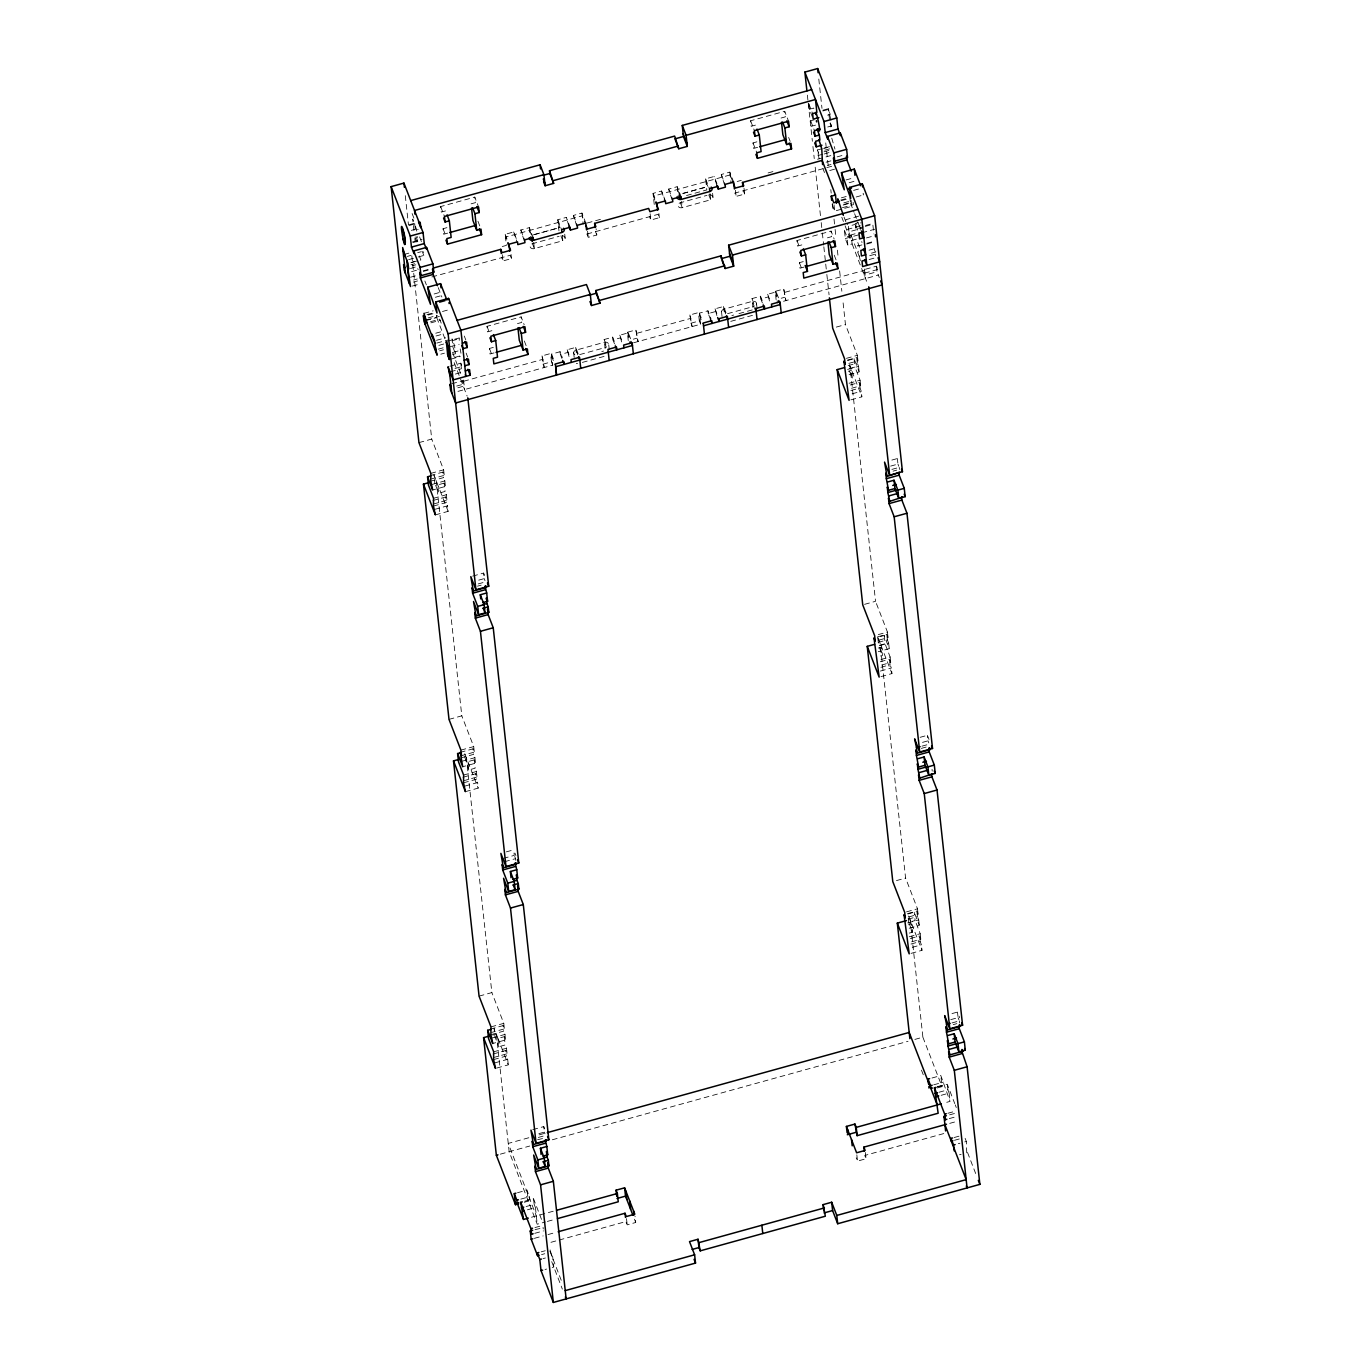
<?xml version="1.0" encoding="UTF-8"?>
<svg xmlns="http://www.w3.org/2000/svg" width="1371" height="1371" viewBox="0 0 1371 1371"><rect width="100%" height="100%" fill="white"/><g stroke="black" fill="none" stroke-linecap="round" stroke-linejoin="round"><path stroke-width="0.75" stroke-dasharray="5 3.75" d="M416.784 231.133L414.659 223.147L415.464 231.682M459.268 338.037L459.251 340.351M416.047 236.515L417.778 241.245L417.384 236.6M830.895 120.168L828.392 108.617L829.609 121.008L831.563 126.475L827.776 127.743M417.744 241.279L412.208 242.787M812.455 117.152L809.387 109.252L808.787 103.716L811.632 102.928M445.506 210.928L441.256 212.111L440.639 206.575L474.777 197.116L478.599 207.004M755.455 125.121L751.188 126.303L750.588 120.768L784.709 111.325L788.548 121.214M809.387 109.252L813.654 108.069L815.574 113.005M471.11 203.833L475.377 202.651L474.777 197.116M781.059 118.043L785.309 116.861L784.709 111.325M409.124 224.741L414.608 223.216M822.857 110.211L828.341 108.686M409.141 225.512L414.625 223.987L412.705 219.052L413.973 230.585L418.224 229.403M822.874 110.982L828.358 109.474L830.278 114.41L824.588 115.987M411.334 230.379L418.909 228.289M815.505 125.138L811.238 126.321L810.638 120.785L814.905 119.603M447.666 233.139L443.656 234.252L443.056 228.717L447.323 227.535M757.615 147.331L753.604 148.445L753.005 142.91L757.255 141.727M412.585 241.913L422.062 239.291M827.741 126.989L831.529 125.943L831.117 122.07M405.199 254.149L408.849 253.138M417.675 252.692L421.325 251.681M407.324 256.411L410.974 255.383M408.644 259.633L416.236 257.525M418.121 257.011L423.81 255.434L423.416 251.75M502.249 246.523L506.379 245.392L505.179 234.321L513.697 231.956L517.535 241.844M524.168 240.662L520.809 229.985L529.343 227.637L533.165 237.509M558.974 230.825L557.774 219.754L566.309 217.389L570.13 227.278M576.78 226.112L573.421 215.436L581.955 213.071L585.777 222.959M654.241 204.468L653.042 193.397L661.559 191.032L665.398 200.92M672.03 199.738L668.671 189.061L677.205 186.696L681.027 196.584M686.528 195.522L706.836 189.901L705.637 178.83L714.171 176.465L717.993 186.353M724.642 185.171L721.283 174.494L729.818 172.129L733.639 182.017M410.889 262.529L414.539 261.518M819.104 158.642L817.305 150.022L822.789 148.514M824.622 147.999L830.106 146.491M411.694 262.495L420.846 259.959L418.292 253.361M823.611 148.462L827.261 147.451M730.126 174.922L653.35 196.173L655.646 202.12M411.026 264.723L414.676 263.712M824.759 150.193L830.243 148.685M412.157 265.82L415.807 264.809M824.057 151.804L829.541 150.279M410.477 268.527L416.973 266.54M817.904 155.557L823.388 154.049M824.211 153.998L830.706 152.01L831.1 153.055M558.083 222.53L559.985 227.466L531.554 235.332L529.634 230.397M705.945 181.589L707.847 186.542L679.416 194.408L677.514 189.472M533.336 234.869L560.002 227.5M682.981 193.448L707.864 186.559M411.608 271.629L417.795 269.916M587.216 223.01L601.423 219.086M737.187 181.503L741.317 180.355M768.103 172.935L776.329 170.655M817.544 159.259L831.957 155.266M423.193 270.841L429.329 269.144M423.382 271.407L430.683 269.384M837.115 156.877L842.599 155.369M410.495 277.233L415.979 275.708M534.382 248.614A3.342 2.622 -6.2 0 1 530.217 247.02A3.342 2.622 -6.2 0 1 532.462 243.661L559.128 236.292M709.989 193.551L710.675 199.789L682.244 207.655A3.342 2.622 -6.2 0 1 678.097 206.096A3.342 2.622 -6.2 0 1 680.324 202.737L706.99 195.35M826.062 162.189L831.546 160.681M413.614 280.01L417.264 278.999M827.347 165.48L830.997 164.469M413.374 282.083L417.504 280.935M431.916 276.942L510.201 255.28L511.486 258.588L502.951 260.953L501.683 257.662M532.462 243.644L534.364 248.579L562.813 240.73L562.127 234.492M586.977 234.03L658.063 214.339L659.348 217.663L650.814 220.028L649.546 216.738M831.666 166.285L734.839 193.088L736.124 196.413L744.659 194.048L743.973 187.827M412.38 286.059L419.697 284.037M586.994 234.047L588.262 237.337L596.796 234.989L596.111 228.751M829.763 170.518L837.081 168.496M434.144 293.977L439.628 292.451M846.044 179.944L853.362 177.922M435.412 297.267L442.73 295.245M849.146 182.737L854.63 181.212M853.653 190.38L860.954 188.358M424.016 313.359L433.15 310.823M841.4 197.818L846.884 196.31M426.998 314.593L434.299 312.571M840.731 200.063L846.215 198.538M428.095 315.073L433.784 313.513M841.366 200.68L848.94 198.589M442.473 311.491L449.774 309.469M856.207 196.978L863.507 194.956L863.387 193.739M428.266 317.883L437.4 315.347M843.833 202.857L851.151 200.834M426.57 319.957L439.354 316.41M843.953 204.416L851.271 202.394M425.764 320.625L436.732 317.592L436.132 312.057M843.148 205.084L850.466 203.062L849.866 197.527M430.511 321.705L439.663 319.169L442.422 326.315M842.428 207.689L853.396 204.656L853.088 201.88M430.905 322.853L440.382 320.231M832.128 204.502L834.682 211.083L851.751 206.37L851.065 200.132M435.755 333.222L443.056 331.199M858.623 216.155L845.821 219.703L847.741 224.638M436.047 335.981L443.364 333.958M855.161 223.49L858.006 222.702M436.475 340.316L445.609 337.78M491.881 330.685L487.613 331.868L487.013 326.332L521.151 316.89L524.202 324.807M801.829 244.895L797.562 246.077L796.962 240.542L831.083 231.099L834.151 239M852.025 225.272L861.177 222.753M436.835 343.058L448.214 339.922M847.861 245.135L846.97 236.823L851.237 235.658L852.128 243.952L847.861 245.135L845.307 238.537L844.416 230.242L861.468 225.512M446.243 341.533L459.045 338.003M865.478 225.495L872.779 223.473M451.984 340.796L459.559 338.688M863.336 226.918L855.761 229.026L855.367 225.324M865.238 226.386L872.813 224.296L873.858 233.91M438.891 345.338L444.375 343.83M517.484 323.607L521.751 322.425L521.151 316.89M827.433 237.817L831.683 236.635L831.083 231.099M856.344 239.137L850.86 240.662L848.975 231.836L861.776 228.289M438.343 349.142L443.827 347.634M850.26 235.126L861.228 232.093M450.288 346.64L459.165 344.275M861.931 232.779L874.732 229.231M439.628 350.839L443.433 349.794M845.307 238.537L860.474 234.338M440.776 354.181L444.427 353.17M453.235 352.33L460.81 350.222M866.489 237.92L872.179 236.343M452.619 354.541L455.463 353.752L454.555 345.458L452.002 338.86L452.91 347.171L455.463 353.752M454.949 357.317L460.433 355.809M866.849 243.301L874.167 241.279M861.879 244.912L857.612 246.077L857.218 242.393M451.162 359.082L460.296 356.546M494.04 352.895L490.03 354.009L489.43 348.474L493.697 347.291M803.989 267.105L799.979 268.219L799.379 262.684L803.629 261.501M866.729 244.038L874.047 242.016M449.842 366.246L460.81 363.195L462.73 368.148M869.06 250.19L874.544 248.682L875.829 251.973L868.237 254.063M454.983 368.473L462.558 366.365M450.442 371.781L461.41 368.73M869.677 255.726L875.161 254.218L874.544 248.682M455.378 374.06L460.862 372.535M869.111 259.53L876.429 257.508M542.025 355.894L544.201 367.497L542.025 355.894L550.559 353.529L554.895 364.737M628.244 340.591L627.335 332.279L635.87 329.931L638.046 341.516L635.87 329.931M689.887 314.97L692.064 326.572L689.887 314.97L698.422 312.605L702.757 323.813M776.106 299.649L775.198 291.355L783.732 288.99L785.909 300.592L783.732 288.99M457.983 391.386L552.753 365.166L551.553 354.095L560.071 351.73L562.367 357.66M569.016 356.477L567.183 349.759L575.717 347.394L578.785 355.312M605.125 348.525L604.148 339.528L612.683 337.163L615.75 345.081M621.629 341.927L619.795 335.192L628.329 332.845L630.626 338.774M633.591 342.784L700.615 324.224L699.416 313.154L707.933 310.806L711.001 318.706M716.879 315.553L715.045 308.835L723.58 306.47L726.647 314.37M752.987 307.584L752.011 298.604L760.545 296.239L763.613 304.139M769.491 300.986L767.657 294.268L776.192 291.903L778.488 297.833M451.762 383.76L462.713 380.727L463.998 384.034L456.68 386.056M876.463 266.197L877.063 271.732L864.261 275.28L863.661 269.744L876.463 266.197L877.406 268.682M463.689 381.241L543.31 359.202M561.904 358.448L560.379 354.489L567.491 352.536M574.809 354.712A3.342 2.622 -6.2 0 1 576.009 350.136L604.44 342.27A3.342 2.622 -6.2 0 1 608.158 346.109M614.516 343.881L612.974 339.939L620.086 337.969M637.138 333.222L691.173 318.261M710.538 319.494L708.241 313.565L715.354 311.594M756.209 304.928A3.342 2.622 -6.2 0 0 752.302 301.346L723.871 309.212A3.342 2.622 -6.2 0 0 723.237 314.062M762.379 302.957L760.854 298.998L767.949 297.027M785 292.28L864.621 270.241M877.731 269.504L864.93 273.035L863.661 269.744M457.845 387.787L463.329 386.262L462.713 380.727M542.933 364.206L551.468 361.841L550.559 353.529M633.351 339.168L636.761 338.226M690.795 323.265L699.33 320.917L698.422 312.605M781.213 298.244L784.64 297.301M579.693 354.592L606.359 347.24L604.457 342.287M727.555 313.668L754.221 306.316L752.319 301.363M601.783 351.559L603.566 351.062M731.874 315.553L733.656 315.056M738.986 313.582L753.21 309.675M783.561 301.26L878.331 275.04M582.384 362.407L607.267 355.535M730.76 321.362L753.107 315.176M418.943 442.627L431.728 439.08L411.814 255.726M836.327 327.086L845.461 324.55L842.839 300.335M430.837 473.372L443.638 469.825L431.728 439.08M846.404 358.345L857.372 355.312L845.461 324.55M430.168 475.617L442.97 472.07L444.238 475.36L431.454 478.907M847.569 360.076L856.704 357.54L857.972 360.847L848.838 363.366M847.672 360.504L854.082 358.722L859.171 371.918L848.203 374.951M430.768 481.152L443.57 477.605L442.97 472.07M848.169 365.611L857.303 363.075L856.704 357.54M854.082 358.722L854.973 367.034L848.58 368.799L852.402 378.687L851.511 370.393L848.443 362.475M432.054 484.443L444.838 480.895L443.57 477.605M847.604 369.416L858.572 366.383L857.303 363.075M444.17 483.14L437.777 484.906L438.669 493.217L445.078 491.452L444.17 483.14L445.438 486.431L432.653 489.978M848.306 371.267L851.511 370.393M433.544 498.29L446.346 494.742L445.078 491.452M849.112 383.246L860.08 380.213L854.973 367.034M432.876 500.518L445.678 496.988L446.946 500.278L434.144 503.825M850.26 384.977L859.411 382.458L860.68 385.748L849.712 388.781M433.476 506.053L446.278 502.523L445.678 496.988M850.877 390.512L860.011 387.993L859.411 382.458M434.761 509.361L447.546 505.813L446.278 502.523M852.145 393.82L861.279 391.283L860.011 387.993M435.361 514.879L448.146 511.349L447.546 505.813M850.911 399.852L861.879 396.819L861.279 391.283M472.652 576.111L483.62 573.078L484.888 576.368M891.87 460.073L897.354 458.548L897.988 460.193M478.736 580.139L484.22 578.613L483.62 573.078M890.636 466.106L897.954 464.084L897.354 458.548M478.188 583.926L485.488 581.904M891.921 469.396L899.222 467.374L897.954 464.084M477.502 586.171L481.17 585.16M893.069 471.144L896.72 470.133M449.003 719.381L461.804 715.833L436.235 480.587M864.57 604.337L875.538 601.303L849.986 366.057L861.879 396.819M460.913 750.126L473.715 746.595L461.804 715.833M878.297 634.584L887.448 632.065L875.538 601.303M460.228 752.371L473.029 748.823L474.315 752.131L461.513 755.661M877.629 636.83L886.763 634.31L888.048 637.601L877.08 640.634M884.141 635.493L885.049 643.787L878.64 645.552L877.748 637.258L884.141 635.493L889.248 648.672L878.28 651.705M460.845 757.906L473.629 754.358L473.029 748.823M878.228 642.365L887.363 639.846L886.763 634.31M462.113 761.196L474.914 757.666L473.629 754.358M879.497 645.655L888.648 643.136L887.363 639.846M474.229 759.894L467.837 761.676L468.745 769.971L475.137 768.206L474.229 759.894L475.514 763.201L462.713 766.732M878.365 648.037L881.57 647.146L882.478 655.441L879.274 656.332M463.621 775.043L476.405 771.496L475.137 768.206M881.005 659.502L890.139 656.966L885.049 643.787M462.935 777.271L475.737 773.741L477.005 777.031L464.221 780.579M880.336 661.747L889.471 659.211L890.756 662.501L881.604 665.038M463.535 782.807L476.337 779.276L475.737 773.741M880.936 667.283L890.07 664.746L889.471 659.211M464.82 786.114L477.622 782.567L476.337 779.276M880.388 671.07L891.356 668.037L890.07 664.746M465.42 791.65L478.222 788.102L477.622 782.567M880.987 676.606L891.955 673.572L891.356 668.037M506.362 851.854L513.679 849.831L514.005 850.654M920.112 737.324L927.413 735.302L929.007 739.432M503.311 858.4L514.279 855.367L513.679 849.831M922.529 742.362L928.013 740.837L927.413 735.302M504.597 861.708L515.565 858.657L514.279 855.367M921.98 746.167L929.298 744.145M921.312 748.395L926.796 746.887M479.062 996.134L491.863 992.587L466.311 757.34M896.463 880.593L905.597 878.074L880.045 642.828M490.972 1026.896L503.774 1023.349L491.863 992.587M906.539 911.852L917.507 908.819L905.597 878.074M490.304 1029.124L503.106 1025.594L504.374 1028.884L491.572 1032.432M907.688 913.583L916.839 911.064L918.107 914.354L908.973 916.891M907.808 914.011L914.2 912.246L919.307 925.425L908.339 928.458M490.904 1034.659L503.705 1031.129L503.106 1025.594M908.288 919.118L917.439 916.599L916.839 911.064M492.72 1035.122L496.371 1034.111L508.281 1064.856L495.479 1068.403M909.333 933.085L912.538 932.211L908.716 922.323L915.108 920.541L914.2 912.246M492.172 1037.967L504.974 1034.42L503.705 1031.129M907.739 922.923L918.707 919.89L917.439 916.599M504.305 1036.665L505.196 1044.959L498.804 1046.724L497.896 1038.43L504.305 1036.665L505.573 1039.955L492.772 1043.502M908.442 924.791L911.629 923.9L912.538 932.211M493.68 1051.797L506.482 1048.249L505.196 1044.959M909.247 936.77L920.215 933.72L915.108 920.541M493.012 1054.042L505.796 1050.494L507.081 1053.785L494.28 1057.332M910.395 938.501L919.53 935.965L920.815 939.255L909.847 942.305M493.611 1059.577L506.396 1056.03L505.796 1050.494M910.995 944.036L920.147 941.5L919.53 935.965M494.88 1062.868L507.681 1059.32L506.396 1056.03M912.281 947.327L921.415 944.79L920.147 941.5M911.047 953.376L922.015 950.326L921.415 944.79M532.788 1129.635L543.756 1126.585L545.024 1129.893M952.005 1013.58L957.489 1012.072L958.123 1013.717M538.872 1133.646L544.356 1132.12L543.756 1126.585M950.771 1019.63L958.089 1017.608L957.489 1012.072M528.812 1137.741L508.247 1143.431L536.318 1215.923M539.094 1134.897L545.264 1133.183M538.306 1137.45L545.624 1135.428M952.04 1022.92L959.357 1020.898L958.089 1017.608M537.638 1139.678L544.99 1138.016M953.205 1024.651L956.855 1023.64M500.346 1154.159L529.72 1146.036M552.324 1139.781L908.03 1041.309M914.885 1039.407L922.889 1037.196L910.104 919.581M517.484 1192.736L527.081 1190.079L529.943 1199.436L524.339 1200.996M932.023 1078L940.814 1075.55L950.052 1101.393L944.448 1102.935M520.843 1199.111L529.634 1196.677M933.771 1084.804L943.368 1082.147M937.284 1086.689L943.676 1084.907M524.733 1201.219L533.542 1198.785L541.511 1219.385M937.678 1086.912L947.275 1084.255L954.764 1103.621M524.288 1202.264L528.281 1201.15L527.081 1190.079M937.233 1087.957L942.031 1086.62L940.814 1075.55M526.138 1206.531L534.142 1204.321L533.542 1198.785M939.084 1092.224L947.875 1089.791L947.275 1084.255M527.424 1209.822L535.41 1207.611L534.142 1204.321M941.157 1095.309L949.143 1093.081L947.875 1089.791M531.52 1217.242L554.552 1210.867M496.371 1034.111L509.155 1151.726L537.226 1224.217L545.332 1221.972M547.355 1221.424L555.461 1219.179M534.947 1227.576L541.339 1225.811M947.875 1113.269L955.878 1111.058M535.067 1229.598L543.224 1227.799M949.606 1114.846L955.998 1113.081M534.741 1233.334L543.55 1230.901M949.28 1118.582L956.478 1116.594M534.382 1238.339L543.173 1235.905M548.023 1234.568L556.129 1232.323M949.709 1123.38L956.101 1121.598M550.953 1242.315L557.037 1240.618M559.06 1240.07L625.913 1221.561L627.198 1224.851L635.716 1222.486L635.047 1216.266M943.779 1133.56L864.775 1155.445L866.044 1158.735L857.526 1161.1L856.241 1157.792M541.254 1251.826L545.247 1250.729M954.182 1137.519L958.98 1136.199M541.562 1254.602L544.75 1253.711M954.49 1140.295L960.094 1138.735M543.002 1258.647L545.401 1257.978M551.81 1256.213L550.045 1249.392M958.346 1143.671L959.94 1143.225M964.738 1141.906L966.332 1141.46L964.91 1137.759M545.007 1269.495L546.601 1269.049M552.205 1267.507L553.798 1267.061L552.599 1255.99M959.546 1154.742L961.14 1154.296M966.744 1152.754L966.332 1141.46M831.426 126.732L830.072 123.236M860.268 227.158L860.2 229.368M863.027 193.705L863.507 194.956M831.751 138.128L834.973 149.113M875.161 254.218L875.709 255.657M850.466 203.062L854.03 212.248M854.596 213.705L861.622 231.853M878.023 274.217L879.291 277.508M808.787 103.716L812.609 113.604M855.932 225.461L858.229 231.391M810.638 120.785L814.46 130.673M857.783 242.53L860.08 248.459M844.056 217.115L846.13 222.462M851.237 235.658L860.165 258.708M860.303 260.644L858.16 251.15M817.305 150.022L818.573 153.312L818.144 149.268M822.994 168.719L824.485 172.557M841.794 217.252L843.439 221.502M845.084 225.769L850.86 240.662M852.128 243.952L867.774 284.345M844.416 230.242L846.97 236.823M788.651 137.426L790.176 141.367M834.254 255.212L836.55 261.141M750.588 120.768L754.427 130.656M796.962 240.542L799.259 246.472M753.005 142.91L756.826 152.798M799.379 262.684L801.675 268.613M743.373 190.758L744.659 194.048M730.109 174.905L732.422 180.852M775.198 291.355L778.008 298.621M721.283 174.494L725.105 184.382M767.657 294.268L770.708 302.168M716.776 185.171L714.171 176.465M928.013 740.837L928.818 742.911M705.637 178.83L709.475 188.718M752.011 298.604L754.307 304.533M708.756 194.836L710.675 199.789A3.342 2.622 -6.2 0 0 709.373 194.751M877.748 637.258L891.955 673.572M879.411 647.54L882.478 655.441M723.888 309.229L725.79 314.182M680.324 202.719L682.244 207.655L681.558 201.434M668.671 189.061L672.51 198.949M715.045 308.835L717.341 314.764M665.689 203.679L661.559 191.032M653.042 193.397L656.863 203.268M699.416 313.154L702.466 321.071M699.33 320.917L700.598 324.207M959.083 1016.185L959.717 1017.83M908.579 915.999L922.015 950.326M955.244 1104.855L956.29 1107.528M922.889 1037.196L942.031 1086.62M967.549 1152.531L976.786 1176.421M921.466 1070.134L923.746 1076.012M595.511 231.682L596.796 234.989M586.068 225.718L582.247 215.83L505.488 237.114L507.784 243.044M627.335 332.279L630.146 339.562M573.421 215.436L577.242 225.307M619.795 335.192L622.845 343.11M568.896 226.095L566.309 217.389M557.774 219.754L561.596 229.643M604.148 339.528L606.445 345.458M560.893 235.778L562.813 240.713A3.342 2.622 -6.2 0 0 562.144 235.641M576.009 350.171L577.928 355.106M520.809 229.985L524.63 239.874M567.183 349.759L569.479 355.689M517.827 244.604L513.697 231.956M505.179 234.321L509.001 244.209M551.553 354.095L554.604 361.995M551.468 361.841L552.736 365.132M477.948 221.245L480.244 227.175M524.322 341.002L526.618 346.949M440.639 206.575L444.478 216.447M487.013 326.332L490.081 334.25M443.056 228.717L446.106 236.617M489.43 348.474L491.726 354.404M464.289 336.066L465.814 340.008M412.105 213.516L414.402 219.446M466.14 353.135L467.665 357.077M419.595 236.909L422.662 244.826M438.223 287.602L441.873 297.01M422.285 251.476L423.81 255.434M416.87 242.05L414.573 236.12L415.122 241.193M424.873 281.004L426.364 284.86M452.516 352.398L461.461 375.465M417.761 268.596L418.155 269.641M436.732 317.592L444.975 338.877M454.178 362.63L467.151 396.15M484.22 578.613L485.008 580.67M448.146 511.349L433.939 475.034L434.847 483.329M435.618 485.3L438.669 493.217M514.965 853.122L515.907 855.607M464.769 753.759L478.222 788.102M468.745 769.971L464.461 755.935M634.447 1219.196L635.716 1222.486M544.356 1132.12L544.99 1133.783M497.896 1038.43L494.074 1028.541L494.982 1036.853L498.804 1046.724M549.96 1251.14L562.196 1282.759M551.708 1261.646L562.35 1289.1M861.999 242.547L861.725 241.553M460.964 353.204L460.193 348.954M899.222 467.374L899.462 469.448M932.04 769.388L932.229 771.119M959.357 1020.898L959.58 1022.972M864.501 269.042L865.529 278.553M949.143 1093.081L950.052 1101.393M848.375 226.301L848.975 231.836M857.372 355.312L857.972 360.847M858.572 366.383L859.171 371.918M860.08 380.213L860.68 385.748M887.448 632.065L888.048 637.601M888.648 643.136L889.248 648.672M890.139 656.966L890.756 662.501M917.507 908.819L918.107 914.354M918.707 919.89L919.307 925.425M920.215 933.72L920.815 939.255M834.014 204.862L834.682 211.083M818.795 79.038L821.983 108.395M825.736 142.927L828.375 167.142M830.809 189.626L831.186 193.088M832.317 203.474L833.26 212.111M834.014 219.034L834.562 224.227M835.128 229.42L836.07 238.057M837.39 250.173L838.332 258.828M839.635 270.927L841.845 291.252M908.253 918.159L908.716 922.323M807.365 95.147L808.05 101.437M808.273 103.545L812.386 141.282M812.934 146.474L814.254 158.573M815.197 167.228L820.458 215.658M821.212 222.582L821.777 227.775M822.343 232.95L823.645 245.066M823.834 246.797L825.531 262.358M825.719 264.089L826.473 271.012M826.85 274.474L829.061 294.799M776.192 291.903L777.374 302.957M865.375 1152.514L866.044 1158.735M856.841 1154.862L857.526 1161.1M760.545 296.239L760.854 298.998M756.586 303.899L757.272 310.12M735.456 190.192L736.124 196.413M729.818 172.129L731.017 183.234M712.594 193.277L713.057 197.424M723.58 306.47L724.334 313.393M721.506 311.594L722.397 319.906M707.933 310.806L708.241 313.565M677.205 186.696L678.405 197.767M658.903 213.516L659.348 217.663M650.145 213.79L650.814 220.028M628.329 332.845L629.512 343.881M612.683 337.163L612.974 339.939M608.724 344.824L609.41 351.062M587.593 231.116L588.262 237.337M581.955 213.071L583.155 224.159M564.732 234.201L565.195 238.348M575.717 347.394L576.471 354.318M573.644 352.518L574.535 360.83M560.071 351.73L560.379 354.489M533.696 242.359L534.364 248.579M529.343 227.637L530.543 238.708M626.513 1218.63L627.198 1224.851M511.04 254.44L511.486 258.588M502.283 254.732L502.951 260.953M463.569 380.024L464.58 389.535M515.565 858.657L515.753 860.388M460.81 363.195L461.376 368.388M550.114 1249.906L550.354 1252.169M543.07 1227.388L543.242 1228.947M535.41 1207.611L537.226 1224.217M443.638 469.825L444.238 475.36M444.838 480.895L445.438 486.431M446.346 494.742L446.946 500.278M473.715 746.595L474.315 752.131M474.914 757.666L475.514 763.201M476.405 771.496L477.005 777.031M503.774 1023.349L504.374 1028.884M504.974 1034.42L505.573 1039.955M506.482 1048.249L507.081 1053.785M507.681 1059.32L508.281 1064.856M405.285 195.659L408.472 225.015M577.585 363.538A3.342 2.622 -6.2 0 1 576.283 363.298"/><path stroke-width="1.5" d="M430.751 475.908L427.546 476.8L432.653 489.978L430.768 481.152L430.837 473.372L418.943 442.627L391.129 186.627L403.931 183.08L423.056 232.504L424.256 243.575L426.33 248.922M804.863 72.097L817.664 68.55L836.79 117.975L837.989 129.045L840.543 135.643L840.252 132.867L827.45 136.415L827.758 139.174L825.205 132.593L824.005 121.522L804.863 72.097L806.919 90.966M410.7 200.594L540.088 164.794L543.91 174.665L545.127 185.736L553.644 183.388L549.514 170.724L674.635 136.089L678.765 148.754L687.299 146.389L686.1 135.318L682.261 125.429L811.649 89.612M543.91 174.665L414.539 210.483L414.933 214.184M686.1 135.318L815.471 99.5L816.876 112.422L812.609 113.604L813.209 119.14L818.898 117.563M543.002 175.385L549.822 173.5L549.514 170.724M682.261 125.429L683.461 136.5L674.943 138.865L678.765 148.754M553.353 180.612L678.456 145.977M443.553 218.04L445.078 221.982L449.345 220.817L447.049 214.87M445.952 240.182L447.477 244.124L481.598 234.681L480.998 229.146L476.731 230.328L474.932 213.722L479.199 212.539L478.599 207.004L444.478 216.447L445.078 221.982M753.484 132.233L755.027 136.192L759.294 135.009L756.998 129.08M755.901 154.375L757.426 158.333L791.547 148.891L790.947 143.355L786.68 144.538L784.88 127.931L789.148 126.749L788.548 121.214L754.427 130.656L755.027 136.192M446.929 300.112L440.554 283.643L427.752 287.19L430.528 304.311L420.331 277.953L419.715 272.418L421 275.708L433.802 272.178L432.893 263.866L426.518 247.397L413.716 250.944L414.025 253.704L411.471 247.123L410.272 236.052L423.056 232.504M824.005 121.522L836.79 117.975M820.149 129.097L814.46 130.673L815.06 136.192L819.327 135.026L817.03 129.097M449.671 232.573L475.771 225.358M759.62 146.783L785.72 139.551M411.471 247.123L424.256 243.575M825.205 132.593L837.989 129.045M814.682 142.858L816.225 146.817L821.915 145.24M421 275.708L420.092 267.414L432.893 263.866M846.627 149.336L847.535 157.648L834.733 161.195L833.825 152.884L846.627 149.336L840.252 132.867M433.407 268.013L500.775 249.351L502.06 252.658L510.578 250.293L507.767 243.027M563.584 228.237A3.342 2.622 -6.2 0 1 561.921 232.436L533.473 240.302A3.342 2.622 -6.2 0 1 529.189 237.749M568.896 226.095L570.439 230.054L577.551 228.083L577.242 225.307L585.777 222.959L586.531 229.9M595.065 227.535L594.62 223.387L648.637 208.426L649.923 211.717L658.457 209.369L655.646 202.12M711.223 187.107A3.342 2.622 -6.2 0 1 709.784 191.512L681.336 199.378A3.342 2.622 -6.2 0 1 677.051 196.824M716.776 185.171L718.301 189.112L725.413 187.159L725.105 184.382L733.639 182.017L734.393 188.958M742.928 186.61L742.482 182.446L822.103 160.407L835.487 195.008L836.396 203.319M420.331 277.953L433.116 274.406L432.516 268.887L433.802 272.178M860.68 185.771L854.287 169.113L841.486 172.66L844.262 189.798L834.065 163.423L846.85 159.893L846.455 156.191M427.752 287.19L436.989 313.016L435.772 301.946L448.574 298.398L460.913 330.257L465.917 376.391L465.283 374.729M841.486 172.66L850.723 198.487L849.523 187.416L862.308 183.885L874.647 215.727L902.461 471.727L889.659 475.274L884.552 462.096L887.037 476.457L899.753 472.224M439.611 302.134L445.095 300.626M847.861 189.129L851.528 188.118M831.683 200.337L831.237 196.19L835.487 195.008M839.463 201.211L833.774 202.788L831.237 196.19M457.074 320.368L586.462 284.551L590.284 294.439L591.501 305.51L600.018 303.145L595.888 290.498L721.009 255.863L725.139 268.51L733.674 266.163L732.474 255.092L728.635 245.203L858.023 209.386M467.785 397.796L488.727 586.257L475.926 589.804L448.111 333.804L590.284 294.439M732.474 255.092L874.647 215.727M589.376 295.159L596.196 293.274L595.888 290.498M728.635 245.203L729.835 256.274L721.317 258.639L721.009 255.863M599.727 300.386L724.831 265.751M462.318 343.178L466.586 341.996L467.185 347.531L462.918 348.714L461.633 345.406M863.25 232.179L858.983 233.361L859.583 238.897L863.85 237.714L861.931 232.779M489.91 337.797L491.452 341.756L495.719 340.574L493.423 334.644M495.719 340.574L497.519 357.18L493.252 358.362L493.851 363.898L527.972 354.455L527.372 348.92L523.105 350.102L521.306 333.496L525.573 332.313L524.973 326.778L490.852 336.221L491.452 341.756M799.859 252.007L801.401 255.966L805.668 254.783L803.372 248.854M805.668 254.783L807.468 271.389L803.2 272.572L803.8 278.107L837.921 268.665L837.321 263.129L833.054 264.295L831.254 247.688L835.522 246.523L834.922 240.988L800.801 250.43L801.401 255.966M464.169 360.23L468.436 359.065L469.036 364.6L464.769 365.766M865.101 249.248L860.834 250.43L861.434 255.966L865.701 254.783L863.404 248.854M496.045 352.347L522.145 345.132M805.994 266.557L832.094 259.325M465.317 370.856L469.585 369.673L470.184 375.208L453.133 379.921L448.026 366.743L449.894 375.568M866.266 259.856L861.999 261.038L862.599 266.574L879.651 261.861L878.057 257.731M703.529 325.784L780.305 304.533L778.779 300.575M460.81 752.679L457.606 753.553L462.713 766.732L460.228 752.371L461.513 755.661L460.913 750.126L449.003 719.381L423.45 484.134L428.934 482.609M874.561 644.336L867.243 646.358L879.154 677.12L873.978 637.841L875.246 641.131L874.647 635.613L862.736 604.851L837.184 369.604L844.502 367.582M485.043 586.222L486.688 592.975L480.296 594.757L484.134 604.628L485.026 612.94L478.633 614.705L477.725 606.41L472.618 593.232L472.018 587.696L473.303 590.987L486.088 587.439L485.951 586.051M472.618 593.232L485.42 589.684M887.637 481.992L894.029 480.227L894.937 488.522L888.545 490.304L886.352 478.702L899.153 475.154L898.862 472.395M892.744 485.488L896.394 484.477M482.798 602.606L487.596 601.286L486.688 592.975M483.26 604.525L486.928 603.514L486.654 601.098M902.461 497.125L889.745 501.358L887.86 492.532L897.011 490.013M477.725 606.41L484.134 604.628M904.26 488.333L905.168 496.645L898.759 498.41L897.868 490.115L904.26 488.333L899.153 475.154M482.712 608.33L488.196 606.822L486.928 603.514M889.145 495.822L898.279 493.303M488.796 612.357L487.528 609.05L488.127 614.585L493.234 627.764L518.786 863.01L505.985 866.558L480.433 631.311L475.326 618.132L474.726 612.597L476.011 615.887L488.796 612.357L488.196 606.822M475.326 618.132L488.127 614.585M901.861 500.072L906.968 513.251L932.52 748.48L919.718 752.028L894.166 516.781L889.059 503.603L901.861 500.072L901.518 496.953M480.433 631.311L493.234 627.764M894.166 516.781L906.968 513.251M490.869 1029.432L487.682 1030.307L492.772 1043.502L490.904 1034.659L490.972 1026.896L479.062 996.134L453.51 760.888L458.994 759.38M929.709 747.949L929.898 749.68L917.096 753.21L916.496 747.675L920.147 746.664M515.102 862.976L516.764 869.728L510.372 871.51L514.194 881.399L515.085 889.693L508.692 891.458L507.801 883.164L502.694 869.985L502.094 864.45L503.363 867.74L516.164 864.193L516.044 863.164M502.694 869.985L515.479 866.438M917.696 758.746L924.105 756.981L924.997 765.275L918.604 767.057L916.428 755.455L929.212 751.908L928.853 748.446M922.803 762.242L926.47 761.231M512.857 879.359L517.655 878.04L516.764 869.728M513.337 881.296L516.987 880.285L516.387 874.749L517.655 878.04M932.52 773.895L919.804 778.128L917.936 769.285L927.07 766.766M507.801 883.164L514.194 881.399M934.319 765.087L935.228 773.398L928.835 775.163L927.927 766.869L934.319 765.087L929.212 751.908M512.788 885.083L518.272 883.575L516.987 880.285M919.204 772.593L928.338 770.056M518.872 889.111L517.587 885.82L518.187 891.356L523.294 904.534L548.846 1139.781L536.061 1143.311L510.492 908.065L505.402 894.886L504.802 889.351L506.07 892.658L518.872 889.111L518.272 883.575M505.402 894.886L518.187 891.356M931.92 776.826L937.027 790.004L962.579 1025.251L949.795 1028.781L924.243 793.552L919.136 780.356L931.92 776.826L931.629 774.049M510.492 908.065L523.294 904.534M924.243 793.552L937.027 790.004M518.684 1203.807L515.496 1204.698L496.353 1155.273L483.586 1037.641L489.07 1036.133M909.864 1038.67L897.32 923.129L906.454 920.592M547.32 1132.617L909.196 1032.449L937.25 1104.94M959.769 1024.703L959.957 1026.433L947.172 1029.981L946.556 1024.445L950.223 1023.417M545.212 1140.089L546.823 1146.499L540.431 1148.264L544.253 1158.152L545.161 1166.447L538.769 1168.229L537.86 1159.917L532.753 1146.739L532.154 1141.203L533.422 1144.494L546.224 1140.963L546.121 1139.918M496.353 1155.273L497.947 1154.828M532.753 1146.739L545.555 1143.191M947.772 1035.499L954.165 1033.734L955.073 1042.046L948.663 1043.811L946.487 1032.209L959.289 1028.678L959.032 1026.245M952.879 1038.995L956.53 1037.984M542.933 1156.13L547.732 1154.793L546.823 1146.499M543.396 1158.049L547.063 1157.038L546.446 1151.503L547.732 1154.793M962.476 1049.603L962.665 1051.334L949.863 1054.882L947.995 1046.056L957.129 1043.52M537.86 1159.917L544.253 1158.152M964.396 1041.857L965.287 1050.152L958.895 1051.917L957.986 1043.622L964.396 1041.857L959.289 1028.678M542.847 1161.854L548.331 1160.329L547.063 1157.038M949.263 1049.346L958.415 1046.81M961.688 1050.803L967.103 1066.758L979.871 1184.373L837.698 1223.737L836.79 1215.443L831.683 1202.247L823.166 1204.612L825.342 1216.214L700.221 1250.849L698.045 1239.247L689.51 1241.612L694.617 1254.791L695.525 1263.085L553.336 1302.45L540.568 1184.835L535.461 1171.639L534.861 1166.121L536.13 1169.412L548.931 1165.864L548.331 1160.329M535.461 1171.639L548.263 1168.109L547.732 1163.259M966.315 1185.932L967.069 1187.92L954.302 1070.305L949.195 1057.127L961.996 1053.579M540.568 1184.835L553.353 1181.288L548.263 1168.109M954.302 1070.305L967.103 1066.758M515.496 1204.698L514.296 1193.627L515.89 1193.181M928.544 1083.947L928.03 1079.097L929.624 1078.651M528.315 1218.133L523.516 1219.453L517.141 1202.984L516.85 1200.208L518.444 1199.779M932.486 1088.008L930.875 1088.454L930.583 1085.695L932.177 1085.249M517.141 1202.984L518.735 1202.538M523.516 1219.453L520.74 1202.333L522.334 1201.887M847.089 1132.652L846.404 1126.431L854.938 1124.066L857.115 1135.668L938.158 1113.235L934.474 1087.803L936.085 1087.357M521.34 1207.868L523.739 1207.2M935.073 1093.338L937.473 1092.67M522.625 1211.159L524.219 1210.713M936.359 1096.629L938.758 1095.96M616.761 1196.42L616.076 1190.182L624.61 1187.834L634.824 1214.192L626.29 1216.557L625.022 1213.249L558.151 1231.758M556.575 1210.302L617.361 1193.49L616.076 1190.182M857.115 1135.668L856.224 1127.373L941.26 1103.826M616.984 1198.494L625.519 1196.129L624.61 1187.834M847.312 1134.742L855.847 1132.377M557.483 1218.613L618.252 1201.784L617.361 1193.49M533.148 1233.78L531.554 1234.226L530.954 1228.69L532.548 1228.245M946.881 1119.25L945.287 1119.696L944.688 1114.16L946.281 1113.715M539.163 1255.27L537.552 1255.699L531.177 1239.23L530.269 1230.935L532.668 1230.267M945.596 1130.938L944.002 1116.405L946.401 1115.737M531.177 1239.23L532.771 1238.784M864.33 1151.28L863.867 1147.133L946.504 1124.254M537.552 1255.699L537.261 1252.94L538.854 1252.494M952.896 1140.741L951.285 1141.186L950.994 1138.41L952.588 1137.964M553.336 1302.45L541.014 1270.591L539.814 1259.521L541.408 1259.092M954.182 1150.886L953.548 1145.008L955.141 1144.562M541.014 1270.591L542.608 1270.163M699.313 1242.537L824.434 1207.902M692.115 1249.444L698.953 1247.559L698.045 1239.247M824.057 1212.924L832.591 1210.559L831.683 1202.247M565.229 1290.608L694.617 1254.791M836.79 1215.443L966.178 1179.626L944.91 1124.7L945.305 1125.728M846.85 159.893L851.237 171.186M849.523 187.416L861.845 219.274L866.866 265.391L864.621 259.633M827.45 136.415L833.825 152.884M834.733 161.195L833.465 157.888L834.065 163.423M880.628 280.969L882.153 284.911L455.635 402.988L450.528 389.81L449.928 384.274L451.196 387.565M813.534 132.25L815.06 136.192M843.354 215.333L837.75 198.829L838.144 202.531M868.734 286.813L889.659 475.274M786.851 120.819L789.148 126.749M833.225 240.593L835.522 246.523M782.584 122.002L784.88 127.931M828.958 241.759L831.254 247.688M789.25 142.961L791.547 148.891M835.625 262.718L837.921 268.665M786.68 144.538L782.858 134.649L781.504 122.19M833.054 264.295L829.232 254.423L827.878 241.964M901.501 469.259L902.461 471.727M904.209 494.16L905.168 496.645M894.029 480.227L897.868 490.115M894.937 488.522L898.759 498.41M805.171 265.46L807.468 271.389M887.037 476.457L885.752 473.166L886.352 478.702M888.545 490.304L887.26 486.996L887.86 492.532M889.745 501.358L888.459 498.067L889.059 503.603M837.184 369.604L849.095 400.366L843.902 361.087L845.187 364.378L844.587 358.842L832.677 328.097L829.386 297.815M742.482 182.446L743.75 185.753L735.216 188.101L732.405 180.835M763.15 304.928L764.675 308.886L764.367 306.127L755.849 308.475L757.049 319.546M931.56 746.013L932.52 748.48M929.178 747.812L929.898 749.68M754.873 307.961L756.141 311.251M934.268 770.93L935.228 773.398M683.169 133.741L686.991 143.612M729.543 253.498L733.365 263.386M924.105 756.981L927.927 766.869M683.461 136.5L687.299 146.389M729.835 256.274L733.674 266.163M924.997 765.275L928.835 775.163M919.718 752.028L914.628 738.849L916.496 747.675M917.096 753.21L915.828 749.92L916.428 755.455M918.604 767.057L917.319 763.75L917.936 769.285M722.071 260.61L725.139 268.51M919.804 778.128L918.536 774.821L919.136 780.356M680.05 196.053L681.336 199.343L681.027 196.584L672.51 198.949L672.801 201.708L665.689 203.679L665.398 200.92L656.863 203.268L657.617 210.226M726.424 315.827L727.71 319.117M717.65 317.524L719.175 321.482L718.884 318.723L727.401 316.358L728.618 327.429M710.538 319.494L712.063 323.453L711.772 320.677L703.237 323.042L704.437 334.113M961.637 1022.766L962.579 1025.251M959.323 1024.788L959.957 1026.433M964.653 1048.507L965.287 1050.152M961.945 1049.483L962.665 1051.334M954.165 1033.734L957.986 1043.622M949.795 1028.781L944.688 1015.603L946.556 1024.445M955.073 1042.046L958.895 1051.917M947.172 1029.981L945.887 1026.673L946.487 1032.209M948.663 1043.811L947.395 1040.52L947.995 1046.056M949.863 1054.882L948.595 1051.591L949.195 1057.127M897.32 923.129L909.213 953.873L904.037 914.594L905.306 917.902L904.706 912.366L892.795 881.604L867.243 646.358M978.328 1180.397L979.871 1184.373M934.474 1087.803L944.688 1114.16M944.002 1116.405L945.287 1119.696M928.03 1079.097L930.583 1085.695M950.994 1138.41L953.548 1145.008M594.62 223.387L595.888 226.678L587.354 229.043L586.085 225.752M630.917 341.516L632.442 345.492L555.666 366.725L556.557 375.02L555.375 363.983L563.909 361.618L564.201 364.378L562.676 360.419M549.822 173.5L553.644 183.388M596.196 293.274L600.018 303.145M615.271 345.869L616.813 349.811L616.504 347.052L607.97 349.416L609.187 360.487M543.293 179.018L544.818 182.977M543.584 181.795L545.127 185.736M589.958 301.551L591.501 305.51M532.188 236.994L533.473 240.285L533.165 237.509L524.63 239.874L524.939 242.65L517.827 244.604L517.535 241.844L509.001 244.209L509.755 251.15M578.562 356.751L579.847 360.059M854.938 1124.066L856.224 1127.373M863.867 1147.133L865.152 1150.423L856.618 1152.788L846.404 1126.431M476.902 206.61L479.199 212.539M523.276 326.384L525.573 332.313M472.635 207.792L474.932 213.722M519.009 327.566L521.306 333.496M479.302 228.751L481.598 234.681M525.676 348.525L527.972 354.455M476.731 230.328L472.909 220.44L471.555 207.998M523.105 350.102L519.283 340.214L517.93 327.755M832.591 1210.559L837.698 1223.737M418.515 221.828L420.811 227.757L420.212 222.222M464.889 341.602L467.185 347.531M466.74 358.654L469.036 364.6M433.116 274.406L437.486 285.716M467.888 369.279L470.184 375.208M391.129 186.627L410.272 236.052M435.772 301.946L448.111 333.804M413.716 250.944L420.092 267.414M401.823 227.535C405.542 235.555 406.142 253.601 403.108 239.12C397.727 210.329 407.084 238.914 405.011 244.055L403.091 239.068M446.295 342.356L448.197 347.309M447.546 353.889L449.38 359.596L447.649 354.558L446.312 341.465L448.077 346.366L449.465 358.842M402.92 250.276L408.044 263.506L408.644 269.042L407.376 265.734L410.546 286.556L404.171 270.087L403.571 264.552L404.839 267.842M424.307 316.135L434.95 343.59M424.616 318.895L423.331 315.604L423.93 321.14L437.126 355.192L435.241 346.349M487.442 582.966L488.727 586.257M485.54 586L486.088 587.439M487.596 601.286L486.328 597.979L486.516 599.71M475.926 589.804L470.819 576.625L473.303 590.987M483.5 608.981L485.026 612.94M478.633 614.705L473.526 601.526L476.011 615.887M423.45 484.134L435.361 514.879L433.476 506.053L433.544 498.29L428.455 485.094L427.546 476.8M698.953 1247.559L700.221 1250.849M694.069 1259.332L695.525 1263.085M517.501 859.72L518.786 863.01M515.685 862.959L516.164 864.193M505.985 866.558L500.878 853.379L503.363 867.74M513.559 885.735L515.085 889.693M508.692 891.458L503.585 878.28L506.07 892.658M625.519 1196.129L632.922 1215.237M453.51 760.888L465.42 791.65L463.535 782.807L463.621 775.043L458.514 761.865L457.606 753.553M547.577 1136.473L548.846 1139.781M545.829 1139.935L546.224 1140.963M547.732 1162.779L548.931 1165.864M543.636 1162.505L545.161 1166.447M536.061 1143.311L530.954 1130.132L533.422 1144.494M538.769 1168.229L533.662 1155.05L536.13 1169.412M483.586 1037.641L495.479 1068.403L493.611 1059.577L493.68 1051.797L488.573 1038.618L487.682 1030.307M565.366 1296.915L566.137 1298.903L553.353 1181.288M520.74 1202.333L530.954 1228.69M530.269 1230.935L531.554 1234.226M514.296 1193.627L516.85 1200.208M537.261 1252.94L539.814 1259.521M817.836 128.651C823.234 140.476 814.751 103.493 815.745 114.598M861.708 231.322L862.359 236.617M875.332 234.698L875.555 236.857M862.308 183.885L862.65 186.987M854.287 169.113L854.956 175.334M928.835 1086.535L929.007 1088.094M817.664 68.55L818.11 72.749M819.327 135.026L819.892 140.099L815.625 141.282L816.225 146.817M822.549 164.571L821.777 148.976L818.933 139.619M816.413 120.682L816.55 121.899M781.213 312.862L780.013 301.791L771.479 304.156L771.787 306.915M759.294 135.009L761.094 151.615L756.826 152.798L757.426 158.333M851.511 1139.609L852.196 1145.83M847.689 1129.721L848.135 1133.886M718.301 189.112L717.993 186.353L709.475 188.718L709.767 191.477M823.166 1204.612L823.834 1210.85M679.416 194.408L679.879 198.555M761.882 1225.228L762.773 1233.523M633.351 353.787L632.151 342.716L623.616 345.081L623.925 347.857M570.439 230.054L570.13 227.278L561.596 229.643L561.904 232.419M580.738 368.353L579.539 357.283L571.004 359.648L571.313 362.407M540.088 164.794L540.534 168.941M531.777 237.423L532.239 241.57M633.539 1210.884L634.002 1215.049M629.717 1201.013L630.626 1209.308M625.896 1191.125L626.787 1199.419M625.022 1213.249L625.467 1217.414M500.775 249.351L501.238 253.515M449.345 220.817L451.145 237.406L446.877 238.588L447.477 244.124M448.574 298.398L448.694 299.444M449.02 302.563L449.14 303.591M480.296 594.757L480.741 598.904M510.372 871.51L511.04 877.731M540.431 1148.264L541.099 1154.485M440.554 283.643L440.999 287.79M449.294 370.033L451.796 393.1M426.518 247.397L426.672 248.785M435.841 351.884L434.641 340.813L432.088 334.233L432.396 336.992M426.861 322.716L424.016 313.359L425.216 324.43M403.931 183.08L404.376 187.279M406.759 260.147L409.261 283.214M405.49 256.908L402.646 247.551L405.422 273.326"/></g></svg>
